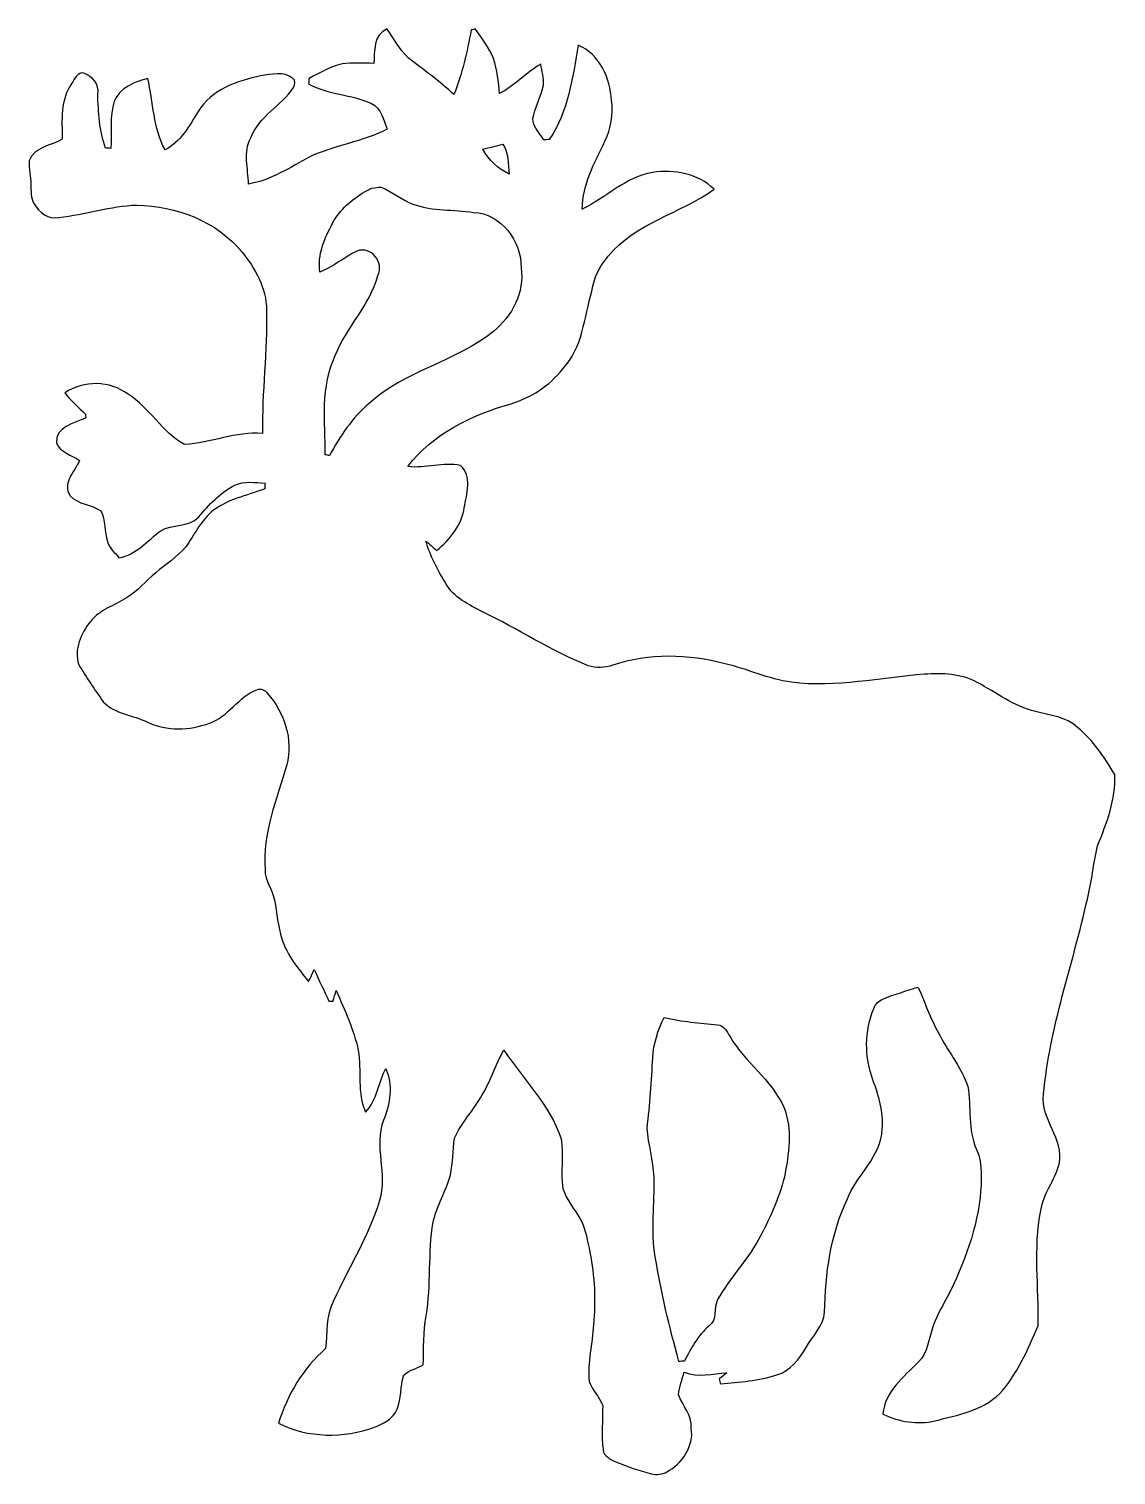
# Model space of a CAD drawing. Header units: centimetres. Extents: x -10.7 to 11.2, y -14.9 to 14.2.
import ezdxf

# ---------------------------------------------------------------- set-up
doc = ezdxf.new("R2010")
doc.units = ezdxf.units.CM
doc.header["$MEASUREMENT"] = 0
doc.layers.add('Layer 1', color=7, linetype='Continuous')

msp = doc.modelspace()

# ---------------------------------------------------------------- linework, layer by layer
at = {"layer": 'Layer 1', "color": 251}
for points, knots in [([(-1.76177, 14.18096), (-1.74166, 14.1859), (-1.70109, 14.19613), (-1.68063, 14.20107), (-1.68063, 14.20107), (-1.54658, 14.01127), (-1.40018, 13.8236), (-1.31551, 13.60452), (-1.31551, 13.60452), (-1.24354, 13.37769), (-1.21073, 13.13991), (-1.19239, 12.90285), (-1.19239, 12.90285), (-0.89182, 13.06019), (-0.66075, 13.32054), (-0.36689, 13.48987), (-0.36689, 13.48987), (-0.33479, 13.3537), (-0.30692, 13.2147), (-0.31009, 13.07394), (-0.31009, 13.07394), (-0.34925, 12.86616), (-0.44838, 12.67777), (-0.50765, 12.47669), (-0.50765, 12.47669), (-0.57679, 12.27279), (-0.39617, 12.1285), (-0.3048, 11.97116), (-0.3048, 11.97116), (-0.27728, 11.97328), (-0.2219, 11.97716), (-0.19403, 11.97927), (-0.19403, 11.97927), (0.18874, 12.53984), (0.27517, 13.22423), (0.38947, 13.87651), (0.38947, 13.87651), (0.82127, 13.68742), (1.02835, 13.21047), (1.05798, 12.76491), (1.05798, 12.76491), (1.0989, 12.48657), (1.04599, 12.20011), (0.92534, 11.94788), (0.92534, 11.94788), (0.72143, 11.51008), (0.46673, 11.07793), (0.4699, 10.57769), (0.4699, 10.57769), (0.94791, 10.81087), (1.33809, 11.22574), (1.88136, 11.31605), (1.88136, 11.31605), (2.30752, 11.37885), (2.80317, 11.29347), (3.1175, 10.97739), (3.1175, 10.97739), (2.43664, 10.48456), (1.53247, 10.30676), (0.98919, 9.63083), (0.98919, 9.63083), (0.81456, 9.43398), (0.7052, 9.19127), (0.65969, 8.93339), (0.65969, 8.93339), (0.50976, 8.40105), (0.47801, 7.78933), (0.07514, 7.36776), (0.07514, 7.36776), (-0.19297, 7.02698), (-0.56797, 6.78674), (-0.98143, 6.66221), (-0.98143, 6.66221), (-1.7586, 6.43572), (-2.54, 6.06954), (-3.03742, 5.40667), (-3.03742, 5.40667), (-2.68605, 5.35905), (-2.32622, 5.50016), (-1.98085, 5.42713), (-1.98085, 5.42713), (-1.74096, 5.21688), (-1.8542, 4.84928), (-1.90183, 4.58082), (-1.90183, 4.58082), (-1.95615, 4.22734), (-2.18758, 3.93629), (-2.46027, 3.71969), (-2.46027, 3.71969), (-2.53012, 3.78531), (-2.60103, 3.84916), (-2.67547, 3.90913), (-2.67547, 3.90913), (-2.5848, 3.60645), (-2.43769, 3.32211), (-2.27259, 3.05364), (-2.27259, 3.05364), (-2.11561, 2.77001), (-1.8101, 2.62925), (-1.53529, 2.48603), (-1.53529, 2.48603), (-0.81986, 2.1396), (-0.15064, 1.70074), (0.58808, 1.403), (0.58808, 1.403), (0.74824, 1.34867), (0.92287, 1.35819), (1.08056, 1.41429), (1.08056, 1.41429), (1.80869, 1.65876), (2.60279, 1.63971), (3.33869, 1.43827), (3.33869, 1.43827), (3.79166, 1.34549), (4.21252, 1.13065), (4.67325, 1.06998), (4.67325, 1.06998), (5.57071, 0.95744), (6.45936, 1.16487), (7.35048, 1.23119), (7.35048, 1.23119), (7.70749, 1.26224), (8.08567, 1.23931), (8.40846, 1.06892), (8.40846, 1.06892), (8.79263, 0.86289), (9.14612, 0.58632), (9.57721, 0.48013), (9.57721, 0.48013), (9.8679, 0.40711), (10.19986, 0.38029), (10.42635, 0.16051), (10.42635, 0.16051), (10.73997, -0.09454), (10.96892, -0.43956), (11.17212, -0.78458), (11.17212, -0.78458), (11.19999, -1.27988), (11.01019, -1.76213), (10.82887, -2.21721), (10.82887, -2.21721), (10.7382, -2.56893), (10.71704, -2.93476), (10.62214, -3.28613), (10.62214, -3.28613), (10.33639, -4.59528), (9.85908, -5.86669), (9.74407, -7.21007), (9.74407, -7.21007), (9.66611, -7.71313), (10.16917, -8.09907), (10.05664, -8.61272), (10.05664, -8.61272), (9.96527, -8.93586), (9.73914, -9.20644), (9.68551, -9.54476), (9.68551, -9.54476), (9.53558, -10.30852), (9.65129, -11.09345), (9.6333, -11.86321), (9.6333, -11.86321), (9.42728, -12.34334), (9.21526, -12.84146), (8.85472, -13.22987), (8.85472, -13.22987), (8.509, -13.57207), (8.01335, -13.65285), (7.56214, -13.77174), (7.56214, -13.77174), (7.20619, -13.8557), (6.84036, -13.79326), (6.51404, -13.63698), (6.51404, -13.63698), (6.55038, -13.18295), (6.92926, -12.88803), (7.22665, -12.58852), (7.22665, -12.58852), (7.4235, -12.40331), (7.42738, -12.12074), (7.51946, -11.88438), (7.51946, -11.88438), (7.56744, -11.7154), (7.65598, -11.563), (7.73853, -11.40954), (7.73853, -11.40954), (8.09942, -10.74879), (8.37142, -10.03159), (8.46914, -9.28194), (8.46914, -9.28194), (8.48748, -8.96197), (8.53405, -8.62154), (8.39364, -8.32097), (8.39364, -8.32097), (8.21866, -7.92127), (8.28781, -7.47042), (8.21902, -7.04991), (8.21902, -7.04991), (8.10331, -6.68443), (7.84119, -6.39057), (7.67327, -6.04979), (7.67327, -6.04979), (7.47995, -5.73793), (7.37129, -5.38586), (7.21783, -5.0546), (7.21783, -5.0546), (6.98606, -5.13503), (6.74829, -5.19783), (6.52145, -5.29061), (6.52145, -5.29061), (6.43361, -5.32483), (6.36094, -5.39362), (6.32919, -5.48322), (6.32919, -5.48322), (6.14327, -5.93584), (6.13939, -6.46148), (6.31155, -6.91903), (6.31155, -6.91903), (6.42726, -7.23441), (6.53133, -7.56461), (6.49711, -7.90575), (6.49711, -7.90575), (6.48194, -8.46455), (5.98734, -8.83003), (5.79085, -9.32215), (5.79085, -9.32215), (5.46382, -10.03124), (5.35305, -10.81581), (5.33894, -11.59016), (5.33894, -11.59016), (5.32236, -11.86886), (5.09341, -12.06888), (4.96676, -12.30101), (4.96676, -12.30101), (4.83482, -12.53666), (4.64679, -12.76244), (4.38291, -12.85099), (4.38291, -12.85099), (4.01426, -12.96211), (3.62938, -12.99774), (3.24732, -13.02879), (3.24732, -13.02879), (3.24132, -13.00409), (3.22933, -12.95435), (3.22298, -12.92966), (3.22298, -12.92966), (3.27378, -12.89015), (3.32423, -12.85028), (3.37432, -12.81042), (3.37432, -12.81042), (3.08857, -12.81677), (2.79329, -12.91202), (2.51989, -12.79207), (2.51989, -12.79207), (2.47897, -12.94236), (2.42006, -13.08982), (2.40206, -13.24539), (2.40206, -13.24539), (2.48849, -13.468), (2.67899, -13.66061), (2.66136, -13.91779), (2.66136, -13.91779), (2.71463, -14.27903), (2.47967, -14.63252), (2.16853, -14.79762), (2.16853, -14.79762), (2.07469, -14.85159), (1.95968, -14.86253), (1.85596, -14.83536), (1.85596, -14.83536), (1.61043, -14.77821), (1.37372, -14.68967), (1.14053, -14.59547), (1.14053, -14.59547), (1.03187, -14.54961), (0.90523, -14.48294), (0.88618, -14.35382), (0.88618, -14.35382), (0.85019, -14.05714), (0.88124, -13.75939), (0.87912, -13.462), (0.87912, -13.462), (0.81633, -13.28843), (0.66781, -13.15685), (0.60678, -12.98152), (0.60678, -12.98152), (0.56444, -12.59699), (0.67804, -12.21952), (0.69391, -11.83746), (0.69391, -11.83746), (0.74154, -11.35451), (0.71931, -10.86414), (0.6223, -10.3886), (0.6223, -10.3886), (0.57503, -10.16353), (0.54363, -9.92858), (0.43392, -9.72291), (0.43392, -9.72291), (0.31362, -9.51724), (0.15346, -9.33132), (0.0762, -9.10308), (0.0762, -9.10308), (0.03598, -8.77252), (0.09313, -8.43633), (0.04233, -8.10754), (0.04233, -8.10754), (-0.17321, -7.41715), (-0.72496, -6.91656), (-1.1049, -6.32072), (-1.1049, -6.32072), (-1.28976, -6.62658), (-1.38218, -6.97971), (-1.57868, -7.27957), (-1.57868, -7.27957), (-1.73531, -7.56109), (-1.9745, -7.79321), (-2.09691, -8.09343), (-2.09691, -8.09343), (-2.14136, -8.3372), (-2.12584, -8.59049), (-2.18193, -8.83391), (-2.18193, -8.83391), (-2.26801, -9.15882), (-2.45816, -9.44845), (-2.52906, -9.77829), (-2.52906, -9.77829), (-2.63419, -10.39954), (-2.56293, -11.03701), (-2.66947, -11.65895), (-2.66947, -11.65895), (-2.72591, -11.98562), (-2.71851, -12.31829), (-2.72662, -12.64849), (-2.72662, -12.64849), (-2.85715, -12.71764), (-3.01096, -12.75362), (-3.12067, -12.85522), (-3.12067, -12.85522), (-3.1877, -13.07853), (-3.16406, -13.32265), (-3.25226, -13.54067), (-3.25226, -13.54067), (-3.33199, -13.72941), (-3.52531, -13.83101), (-3.70734, -13.8998), (-3.70734, -13.8998), (-4.32753, -14.12769), (-5.04296, -14.11887), (-5.63845, -13.82042), (-5.63845, -13.82042), (-5.45818, -13.24928), (-5.14632, -12.71729), (-4.69194, -12.32076), (-4.69194, -12.32076), (-4.65984, -12.00573), (-4.68983, -11.6653), (-4.53531, -11.37673), (-4.53531, -11.37673), (-4.23228, -10.69552), (-3.82129, -10.06052), (-3.6068, -9.34191), (-3.6068, -9.34191), (-3.43958, -8.81345), (-3.73204, -8.25077), (-3.52425, -7.73112), (-3.52425, -7.73112), (-3.38773, -7.40728), (-3.33693, -7.01992), (-3.48121, -6.69184), (-3.48121, -6.69184), (-3.62338, -6.979), (-3.66254, -7.32543), (-3.88514, -7.56955), (-3.88514, -7.56955), (-4.06506, -7.18185), (-3.96522, -6.7377), (-4.03437, -6.32848), (-4.03437, -6.32848), (-4.1215, -5.90656), (-4.30883, -5.51674), (-4.4771, -5.12339), (-4.4771, -5.12339), (-4.50003, -5.19642), (-4.52261, -5.26944), (-4.54484, -5.34282), (-4.54484, -5.34282), (-4.56424, -5.34106), (-4.60304, -5.33753), (-4.62245, -5.33541), (-4.62245, -5.33541), (-4.72193, -5.12516), (-4.82494, -4.91596), (-4.91843, -4.70288), (-4.91843, -4.70288), (-4.96076, -4.77449), (-4.9911, -4.86728), (-5.03308, -4.94347), (-5.03308, -4.94347), (-5.24263, -4.67995), (-5.46876, -4.4129), (-5.56895, -4.08623), (-5.56895, -4.08623), (-5.65009, -3.83434), (-5.66632, -3.56835), (-5.71676, -3.31047), (-5.71676, -3.31047), (-5.74922, -3.09492), (-5.92067, -2.92523), (-5.90621, -2.6984), (-5.90621, -2.6984), (-5.97006, -1.9618), (-5.66208, -1.28023), (-5.47194, -0.58738), (-5.47194, -0.58738), (-5.33576, -0.0829), (-5.52309, 0.46108), (-5.85682, 0.84596), (-5.85682, 0.84596), (-5.90762, 0.90911), (-5.99123, 0.95638), (-6.07236, 0.92181), (-6.07236, 0.92181), (-6.44525, 0.78176), (-6.64528, 0.375), (-7.02522, 0.24871), (-7.02522, 0.24871), (-7.42068, 0.09737), (-7.88458, 0.08467), (-8.27123, 0.26987), (-8.27123, 0.26987), (-8.56403, 0.41628), (-8.92845, 0.42404), (-9.15988, 0.68051), (-9.15988, 0.68051), (-9.33344, 0.9211), (-9.49643, 1.17016), (-9.652, 1.4224), (-9.652, 1.4224), (-9.75572, 1.73284), (-9.6072, 2.04964), (-9.41917, 2.292), (-9.41917, 2.292), (-9.23572, 2.52801), (-8.9348, 2.60773), (-8.69527, 2.76966), (-8.69527, 2.76966), (-8.46773, 2.89913), (-8.30439, 3.10727), (-8.10542, 3.27237), (-8.10542, 3.27237), (-7.90434, 3.44734), (-7.66939, 3.58528), (-7.50006, 3.79413), (-7.50006, 3.79413), (-7.33354, 4.02661), (-7.21078, 4.29507), (-6.99241, 4.48663), (-6.99241, 4.48663), (-6.68761, 4.75227), (-6.27627, 4.8133), (-5.91291, 4.96076), (-5.91291, 4.96076), (-5.91185, 4.98757), (-5.90973, 5.0419), (-5.90868, 5.06871), (-5.90868, 5.06871), (-6.11223, 5.08635), (-6.32354, 5.12198), (-6.51757, 5.03414), (-6.51757, 5.03414), (-6.80791, 4.87856), (-7.03756, 4.63726), (-7.24817, 4.38891), (-7.24817, 4.38891), (-7.45102, 4.18289), (-7.76923, 4.24991), (-8.00523, 4.11727), (-8.00523, 4.11727), (-8.27264, 3.91654), (-8.49489, 3.62761), (-8.8452, 3.57188), (-8.8452, 3.57188), (-8.92493, 3.67771), (-9.04416, 3.76449), (-9.07591, 3.89925), (-9.07591, 3.89925), (-9.14012, 4.09857), (-9.11154, 4.32611), (-9.20856, 4.51379), (-9.20856, 4.51379), (-9.39553, 4.64996), (-9.66364, 4.64009), (-9.82416, 4.81753), (-9.82416, 4.81753), (-9.99737, 5.06095), (-9.73596, 5.30684), (-9.63824, 5.52485), (-9.63824, 5.52485), (-9.79029, 5.64056), (-10.027, 5.68819), (-10.1032, 5.87728), (-10.1032, 5.87728), (-10.12719, 6.20854), (-9.74231, 6.27168), (-9.51265, 6.38351), (-9.51265, 6.38351), (-9.51336, 6.40292), (-9.51442, 6.44137), (-9.51512, 6.46077), (-9.51512, 6.46077), (-9.66153, 6.59518), (-9.81181, 6.72747), (-9.9314, 6.88728), (-9.9314, 6.88728), (-9.55393, 7.14163), (-9.02617, 7.13705), (-8.66246, 6.85906), (-8.66246, 6.85906), (-8.22325, 6.59059), (-7.98054, 6.09388), (-7.5244, 5.85011), (-7.5244, 5.85011), (-6.99699, 5.87269), (-6.49499, 6.11928), (-5.95842, 6.07131), (-5.95842, 6.07131), (-5.975, 6.90104), (-5.8547, 7.72583), (-5.87869, 8.55451), (-5.87869, 8.55451), (-5.87869, 8.99125), (-6.10411, 9.38636), (-6.3694, 9.71691), (-6.3694, 9.71691), (-6.88022, 10.33462), (-7.69408, 10.64789), (-8.48325, 10.6613), (-8.48325, 10.6613), (-9.01559, 10.64613), (-9.525, 10.46692), (-10.0524, 10.41329), (-10.0524, 10.41329), (-10.26619, 10.36002), (-10.44857, 10.51772), (-10.55158, 10.68529), (-10.55158, 10.68529), (-10.6239, 10.80206), (-10.61014, 10.94317), (-10.61544, 11.07405), (-10.61544, 11.07405), (-10.61367, 11.23315), (-10.65459, 11.38943), (-10.65213, 11.54818), (-10.65213, 11.54818), (-10.54382, 11.82864), (-10.20833, 11.85157), (-9.98361, 11.98492), (-9.98361, 11.98492), (-9.99278, 12.36274), (-10.0263, 12.7822), (-9.79276, 13.10816), (-9.79276, 13.10816), (-9.73526, 13.18295), (-9.67705, 13.35193), (-9.54864, 13.31031), (-9.54864, 13.31031), (-9.38318, 13.24786), (-9.23043, 13.08947), (-9.27171, 12.89438), (-9.27171, 12.89438), (-9.25795, 12.52784), (-9.23819, 12.15319), (-9.11648, 11.80394), (-9.11648, 11.80394), (-9.08967, 11.80289), (-9.03534, 11.80147), (-9.00818, 11.80077), (-9.00818, 11.80077), (-8.9849, 12.11721), (-9.03711, 12.44282), (-8.94009, 12.75045), (-8.94009, 12.75045), (-8.83003, 13.02103), (-8.5284, 13.13462), (-8.26664, 13.20482), (-8.26664, 13.20482), (-8.15305, 12.72611), (-8.15904, 12.20893), (-7.91669, 11.76796), (-7.91669, 11.76796), (-7.60236, 11.93094), (-7.43056, 12.25374), (-7.24923, 12.54231), (-7.24923, 12.54231), (-6.98712, 12.98187), (-6.46395, 13.15791), (-5.99193, 13.2588), (-5.99193, 13.2588), (-5.7852, 13.28632), (-5.52873, 13.36146), (-5.35129, 13.20482), (-5.35129, 13.20482), (-5.29131, 13.16602), (-5.3019, 13.07853), (-5.33365, 13.0242), (-5.33365, 13.0242), (-5.58412, 12.6559), (-6.02827, 12.44529), (-6.19443, 12.01385), (-6.19443, 12.01385), (-6.35494, 11.72527), (-6.24311, 11.39261), (-6.24134, 11.08216), (-6.24134, 11.08216), (-5.79014, 11.16083), (-5.40279, 11.41765), (-5.00839, 11.6332), (-5.00839, 11.6332), (-4.50568, 11.86004), (-3.94794, 11.93588), (-3.45369, 12.18636), (-3.45369, 12.18636), (-3.53131, 12.37121), (-3.57082, 12.61145), (-3.76943, 12.70459), (-3.76943, 12.70459), (-4.17266, 12.88944), (-4.64185, 12.87815), (-5.03202, 13.09617), (-5.03202, 13.09617), (-5.02955, 13.12404), (-5.02461, 13.17978), (-5.02214, 13.20765), (-5.02214, 13.20765), (-4.8073, 13.31383), (-4.5974, 13.44436), (-4.36069, 13.49728), (-4.36069, 13.49728), (-4.14973, 13.52762), (-3.93524, 13.5128), (-3.72286, 13.50786), (-3.72286, 13.50786), (-3.70205, 13.75481), (-3.73133, 14.07901), (-3.46181, 14.20001), (-3.46181, 14.20001), (-3.31364, 14.01092), (-3.20358, 13.79044), (-3.03177, 13.62075), (-3.03177, 13.62075), (-2.72027, 13.38086), (-2.39854, 13.15226), (-2.11314, 12.88027), (-2.11314, 12.88027), (-1.94134, 13.29725), (-1.84926, 13.74034), (-1.76177, 14.18096), (-1.76177, 14.18096), (-1.76177, 14.18096), (-1.76177, 14.18096), (-1.76177, 14.18096)], [0, 0, 0, 0, 0.0060241, 0.0060241, 0.0060241, 0.0060241, 0.01204819, 0.01204819, 0.01204819, 0.01204819, 0.01807229, 0.01807229, 0.01807229, 0.01807229, 0.02409639, 0.02409639, 0.02409639, 0.02409639, 0.03012048, 0.03012048, 0.03012048, 0.03012048, 0.03614458, 0.03614458, 0.03614458, 0.03614458, 0.04216867, 0.04216867, 0.04216867, 0.04216867, 0.04819277, 0.04819277, 0.04819277, 0.04819277, 0.05421687, 0.05421687, 0.05421687, 0.05421687, 0.06024096, 0.06024096, 0.06024096, 0.06024096, 0.06626506, 0.06626506, 0.06626506, 0.06626506, 0.07228916, 0.07228916, 0.07228916, 0.07228916, 0.07831325, 0.07831325, 0.07831325, 0.07831325, 0.08433735, 0.08433735, 0.08433735, 0.08433735, 0.09036145, 0.09036145, 0.09036145, 0.09036145, 0.09638554, 0.09638554, 0.09638554, 0.09638554, 0.10240964, 0.10240964, 0.10240964, 0.10240964, 0.10843373, 0.10843373, 0.10843373, 0.10843373, 0.11445783, 0.11445783, 0.11445783, 0.11445783, 0.12048193, 0.12048193, 0.12048193, 0.12048193, 0.12650602, 0.12650602, 0.12650602, 0.12650602, 0.13253012, 0.13253012, 0.13253012, 0.13253012, 0.13855422, 0.13855422, 0.13855422, 0.13855422, 0.14457831, 0.14457831, 0.14457831, 0.14457831, 0.15060241, 0.15060241, 0.15060241, 0.15060241, 0.15662651, 0.15662651, 0.15662651, 0.15662651, 0.1626506, 0.1626506, 0.1626506, 0.1626506, 0.1686747, 0.1686747, 0.1686747, 0.1686747, 0.1746988, 0.1746988, 0.1746988, 0.1746988, 0.18072289, 0.18072289, 0.18072289, 0.18072289, 0.18674699, 0.18674699, 0.18674699, 0.18674699, 0.19277108, 0.19277108, 0.19277108, 0.19277108, 0.19879518, 0.19879518, 0.19879518, 0.19879518, 0.20481928, 0.20481928, 0.20481928, 0.20481928, 0.21084337, 0.21084337, 0.21084337, 0.21084337, 0.21686747, 0.21686747, 0.21686747, 0.21686747, 0.22289157, 0.22289157, 0.22289157, 0.22289157, 0.22891566, 0.22891566, 0.22891566, 0.22891566, 0.23493976, 0.23493976, 0.23493976, 0.23493976, 0.24096386, 0.24096386, 0.24096386, 0.24096386, 0.24698795, 0.24698795, 0.24698795, 0.24698795, 0.25301205, 0.25301205, 0.25301205, 0.25301205, 0.25903614, 0.25903614, 0.25903614, 0.25903614, 0.26506024, 0.26506024, 0.26506024, 0.26506024, 0.27108434, 0.27108434, 0.27108434, 0.27108434, 0.27710843, 0.27710843, 0.27710843, 0.27710843, 0.28313253, 0.28313253, 0.28313253, 0.28313253, 0.28915663, 0.28915663, 0.28915663, 0.28915663, 0.29518072, 0.29518072, 0.29518072, 0.29518072, 0.30120482, 0.30120482, 0.30120482, 0.30120482, 0.30722892, 0.30722892, 0.30722892, 0.30722892, 0.31325301, 0.31325301, 0.31325301, 0.31325301, 0.31927711, 0.31927711, 0.31927711, 0.31927711, 0.3253012, 0.3253012, 0.3253012, 0.3253012, 0.3313253, 0.3313253, 0.3313253, 0.3313253, 0.3373494, 0.3373494, 0.3373494, 0.3373494, 0.34337349, 0.34337349, 0.34337349, 0.34337349, 0.34939759, 0.34939759, 0.34939759, 0.34939759, 0.35542169, 0.35542169, 0.35542169, 0.35542169, 0.36144578, 0.36144578, 0.36144578, 0.36144578, 0.36746988, 0.36746988, 0.36746988, 0.36746988, 0.37349398, 0.37349398, 0.37349398, 0.37349398, 0.37951807, 0.37951807, 0.37951807, 0.37951807, 0.38554217, 0.38554217, 0.38554217, 0.38554217, 0.39156627, 0.39156627, 0.39156627, 0.39156627, 0.39759036, 0.39759036, 0.39759036, 0.39759036, 0.40361446, 0.40361446, 0.40361446, 0.40361446, 0.40963855, 0.40963855, 0.40963855, 0.40963855, 0.41566265, 0.41566265, 0.41566265, 0.41566265, 0.42168675, 0.42168675, 0.42168675, 0.42168675, 0.42771084, 0.42771084, 0.42771084, 0.42771084, 0.43373494, 0.43373494, 0.43373494, 0.43373494, 0.43975904, 0.43975904, 0.43975904, 0.43975904, 0.44578313, 0.44578313, 0.44578313, 0.44578313, 0.45180723, 0.45180723, 0.45180723, 0.45180723, 0.45783133, 0.45783133, 0.45783133, 0.45783133, 0.46385542, 0.46385542, 0.46385542, 0.46385542, 0.46987952, 0.46987952, 0.46987952, 0.46987952, 0.47590361, 0.47590361, 0.47590361, 0.47590361, 0.48192771, 0.48192771, 0.48192771, 0.48192771, 0.48795181, 0.48795181, 0.48795181, 0.48795181, 0.4939759, 0.4939759, 0.4939759, 0.4939759, 0.5, 0.5, 0.5, 0.5, 0.5060241, 0.5060241, 0.5060241, 0.5060241, 0.51204819, 0.51204819, 0.51204819, 0.51204819, 0.51807229, 0.51807229, 0.51807229, 0.51807229, 0.52409639, 0.52409639, 0.52409639, 0.52409639, 0.53012048, 0.53012048, 0.53012048, 0.53012048, 0.53614458, 0.53614458, 0.53614458, 0.53614458, 0.54216867, 0.54216867, 0.54216867, 0.54216867, 0.54819277, 0.54819277, 0.54819277, 0.54819277, 0.55421687, 0.55421687, 0.55421687, 0.55421687, 0.56024096, 0.56024096, 0.56024096, 0.56024096, 0.56626506, 0.56626506, 0.56626506, 0.56626506, 0.57228916, 0.57228916, 0.57228916, 0.57228916, 0.57831325, 0.57831325, 0.57831325, 0.57831325, 0.58433735, 0.58433735, 0.58433735, 0.58433735, 0.59036145, 0.59036145, 0.59036145, 0.59036145, 0.59638554, 0.59638554, 0.59638554, 0.59638554, 0.60240964, 0.60240964, 0.60240964, 0.60240964, 0.60843373, 0.60843373, 0.60843373, 0.60843373, 0.61445783, 0.61445783, 0.61445783, 0.61445783, 0.62048193, 0.62048193, 0.62048193, 0.62048193, 0.62650602, 0.62650602, 0.62650602, 0.62650602, 0.63253012, 0.63253012, 0.63253012, 0.63253012, 0.63855422, 0.63855422, 0.63855422, 0.63855422, 0.64457831, 0.64457831, 0.64457831, 0.64457831, 0.65060241, 0.65060241, 0.65060241, 0.65060241, 0.65662651, 0.65662651, 0.65662651, 0.65662651, 0.6626506, 0.6626506, 0.6626506, 0.6626506, 0.6686747, 0.6686747, 0.6686747, 0.6686747, 0.6746988, 0.6746988, 0.6746988, 0.6746988, 0.68072289, 0.68072289, 0.68072289, 0.68072289, 0.68674699, 0.68674699, 0.68674699, 0.68674699, 0.69277108, 0.69277108, 0.69277108, 0.69277108, 0.69879518, 0.69879518, 0.69879518, 0.69879518, 0.70481928, 0.70481928, 0.70481928, 0.70481928, 0.71084337, 0.71084337, 0.71084337, 0.71084337, 0.71686747, 0.71686747, 0.71686747, 0.71686747, 0.72289157, 0.72289157, 0.72289157, 0.72289157, 0.72891566, 0.72891566, 0.72891566, 0.72891566, 0.73493976, 0.73493976, 0.73493976, 0.73493976, 0.74096386, 0.74096386, 0.74096386, 0.74096386, 0.74698795, 0.74698795, 0.74698795, 0.74698795, 0.75301205, 0.75301205, 0.75301205, 0.75301205, 0.75903614, 0.75903614, 0.75903614, 0.75903614, 0.76506024, 0.76506024, 0.76506024, 0.76506024, 0.77108434, 0.77108434, 0.77108434, 0.77108434, 0.77710843, 0.77710843, 0.77710843, 0.77710843, 0.78313253, 0.78313253, 0.78313253, 0.78313253, 0.78915663, 0.78915663, 0.78915663, 0.78915663, 0.79518072, 0.79518072, 0.79518072, 0.79518072, 0.80120482, 0.80120482, 0.80120482, 0.80120482, 0.80722892, 0.80722892, 0.80722892, 0.80722892, 0.81325301, 0.81325301, 0.81325301, 0.81325301, 0.81927711, 0.81927711, 0.81927711, 0.81927711, 0.8253012, 0.8253012, 0.8253012, 0.8253012, 0.8313253, 0.8313253, 0.8313253, 0.8313253, 0.8373494, 0.8373494, 0.8373494, 0.8373494, 0.84337349, 0.84337349, 0.84337349, 0.84337349, 0.84939759, 0.84939759, 0.84939759, 0.84939759, 0.85542169, 0.85542169, 0.85542169, 0.85542169, 0.86144578, 0.86144578, 0.86144578, 0.86144578, 0.86746988, 0.86746988, 0.86746988, 0.86746988, 0.87349398, 0.87349398, 0.87349398, 0.87349398, 0.87951807, 0.87951807, 0.87951807, 0.87951807, 0.88554217, 0.88554217, 0.88554217, 0.88554217, 0.89156627, 0.89156627, 0.89156627, 0.89156627, 0.89759036, 0.89759036, 0.89759036, 0.89759036, 0.90361446, 0.90361446, 0.90361446, 0.90361446, 0.90963855, 0.90963855, 0.90963855, 0.90963855, 0.91566265, 0.91566265, 0.91566265, 0.91566265, 0.92168675, 0.92168675, 0.92168675, 0.92168675, 0.92771084, 0.92771084, 0.92771084, 0.92771084, 0.93373494, 0.93373494, 0.93373494, 0.93373494, 0.93975904, 0.93975904, 0.93975904, 0.93975904, 0.94578313, 0.94578313, 0.94578313, 0.94578313, 0.95180723, 0.95180723, 0.95180723, 0.95180723, 0.95783133, 0.95783133, 0.95783133, 0.95783133, 0.96385542, 0.96385542, 0.96385542, 0.96385542, 0.96987952, 0.96987952, 0.96987952, 0.96987952, 0.97590361, 0.97590361, 0.97590361, 0.97590361, 0.98192771, 0.98192771, 0.98192771, 0.98192771, 0.98795181, 0.98795181, 0.98795181, 0.98795181, 1, 1, 1, 1]), ([(-1.53, 11.78243), (-1.41464, 11.5637), (-1.2192, 11.39649), (-1.0033, 11.28078), (-1.0033, 11.28078), (-1.01882, 11.48609), (-1.00506, 11.70834), (-1.12889, 11.88473), (-1.12889, 11.88473), (-1.26294, 11.85086), (-1.39665, 11.817), (-1.53, 11.78243), (-1.53, 11.78243), (-1.53, 11.78243), (-1.53, 11.78243), (-1.53, 11.78243)], [0, 0, 0, 0, 0.2, 0.2, 0.2, 0.2, 0.4, 0.4, 0.4, 0.4, 0.6, 0.6, 0.6, 0.6, 1, 1, 1, 1]), ([(-3.90631, 10.928), (-4.16454, 10.77101), (-4.40972, 10.56958), (-4.54942, 10.29617), (-4.54942, 10.29617), (-4.70853, 9.99631), (-4.86057, 9.66399), (-4.80413, 9.3151), (-4.80413, 9.3151), (-4.53743, 9.42022), (-4.31694, 9.61284), (-4.05941, 9.73561), (-4.05941, 9.73561), (-3.78001, 9.8485), (-3.50308, 9.50454), (-3.64031, 9.24242), (-3.64031, 9.24242), (-3.80083, 8.64517), (-4.27461, 8.2042), (-4.49721, 7.63446), (-4.49721, 7.63446), (-4.79354, 7.01534), (-4.70041, 6.3052), (-4.69794, 5.64303), (-4.69794, 5.64303), (-4.67642, 5.63915), (-4.63268, 5.63139), (-4.61081, 5.62716), (-4.61081, 5.62716), (-4.40161, 6.0138), (-4.15643, 6.38845), (-3.8167, 6.6735), (-3.8167, 6.6735), (-3.08963, 7.33425), (-2.07574, 7.51346), (-1.31339, 8.12165), (-1.31339, 8.12165), (-0.94156, 8.43139), (-0.69003, 8.90482), (-0.75988, 9.40082), (-0.75988, 9.40082), (-0.74965, 9.9314), (-1.16064, 10.49232), (-1.71591, 10.51384), (-1.71591, 10.51384), (-2.11526, 10.57592), (-2.53153, 10.53677), (-2.91747, 10.67259), (-2.91747, 10.67259), (-3.15454, 10.75831), (-3.34716, 10.93294), (-3.58246, 11.02184), (-3.58246, 11.02184), (-3.69888, 11.02501), (-3.80894, 10.98726), (-3.90631, 10.928), (-3.90631, 10.928), (-3.90631, 10.928), (-3.90631, 10.928), (-3.90631, 10.928)], [0, 0, 0, 0, 0.0625, 0.0625, 0.0625, 0.0625, 0.125, 0.125, 0.125, 0.125, 0.1875, 0.1875, 0.1875, 0.1875, 0.25, 0.25, 0.25, 0.25, 0.3125, 0.3125, 0.3125, 0.3125, 0.375, 0.375, 0.375, 0.375, 0.4375, 0.4375, 0.4375, 0.4375, 0.5, 0.5, 0.5, 0.5, 0.5625, 0.5625, 0.5625, 0.5625, 0.625, 0.625, 0.625, 0.625, 0.6875, 0.6875, 0.6875, 0.6875, 0.75, 0.75, 0.75, 0.75, 0.8125, 0.8125, 0.8125, 0.8125, 0.875, 0.875, 0.875, 0.875, 1, 1, 1, 1]), ([(2.11631, -5.66843), (1.98543, -5.91714), (1.90324, -6.1916), (1.8863, -6.47277), (1.8863, -6.47277), (1.86055, -6.94549), (1.82809, -7.41786), (1.77377, -7.88846), (1.77377, -7.88846), (1.7967, -8.21937), (1.90182, -8.5404), (1.91206, -8.87342), (1.91206, -8.87342), (1.92722, -9.40823), (1.84644, -9.94798), (1.93746, -10.47962), (1.93746, -10.47962), (2.04964, -11.18835), (2.22003, -11.88685), (2.41229, -12.57829), (2.41229, -12.57829), (2.43981, -12.57723), (2.4952, -12.57582), (2.52271, -12.57476), (2.52271, -12.57476), (2.64971, -12.31512), (2.79471, -12.06112), (3.01307, -11.86674), (3.01307, -11.86674), (3.19264, -11.74644), (3.10127, -11.50408), (3.18982, -11.33616), (3.18982, -11.33616), (3.42371, -10.91389), (3.77225, -10.56675), (4.00473, -10.14307), (4.00473, -10.14307), (4.2291, -9.74231), (4.41149, -9.31651), (4.5339, -8.87342), (4.5339, -8.87342), (4.61398, -8.41269), (4.70429, -7.92127), (4.5212, -7.47148), (4.5212, -7.47148), (4.27496, -6.91621), (3.73839, -6.57084), (3.43994, -6.05049), (3.43994, -6.05049), (3.37679, -5.95559), (3.31964, -5.82471), (3.18911, -5.81484), (3.18911, -5.81484), (2.83034, -5.77744), (2.46909, -5.74816), (2.11631, -5.66843)], [0, 0, 0, 0, 0.06666667, 0.06666667, 0.06666667, 0.06666667, 0.13333333, 0.13333333, 0.13333333, 0.13333333, 0.2, 0.2, 0.2, 0.2, 0.26666667, 0.26666667, 0.26666667, 0.26666667, 0.33333333, 0.33333333, 0.33333333, 0.33333333, 0.4, 0.4, 0.4, 0.4, 0.46666667, 0.46666667, 0.46666667, 0.46666667, 0.53333333, 0.53333333, 0.53333333, 0.53333333, 0.6, 0.6, 0.6, 0.6, 0.66666667, 0.66666667, 0.66666667, 0.66666667, 0.73333333, 0.73333333, 0.73333333, 0.73333333, 0.8, 0.8, 0.8, 0.8, 0.86666667, 0.86666667, 0.86666667, 0.86666667, 1, 1, 1, 1])]:
    msp.add_open_spline(points, degree=3, knots=knots, dxfattribs=at)

doc.saveas('drawing.dxf')
